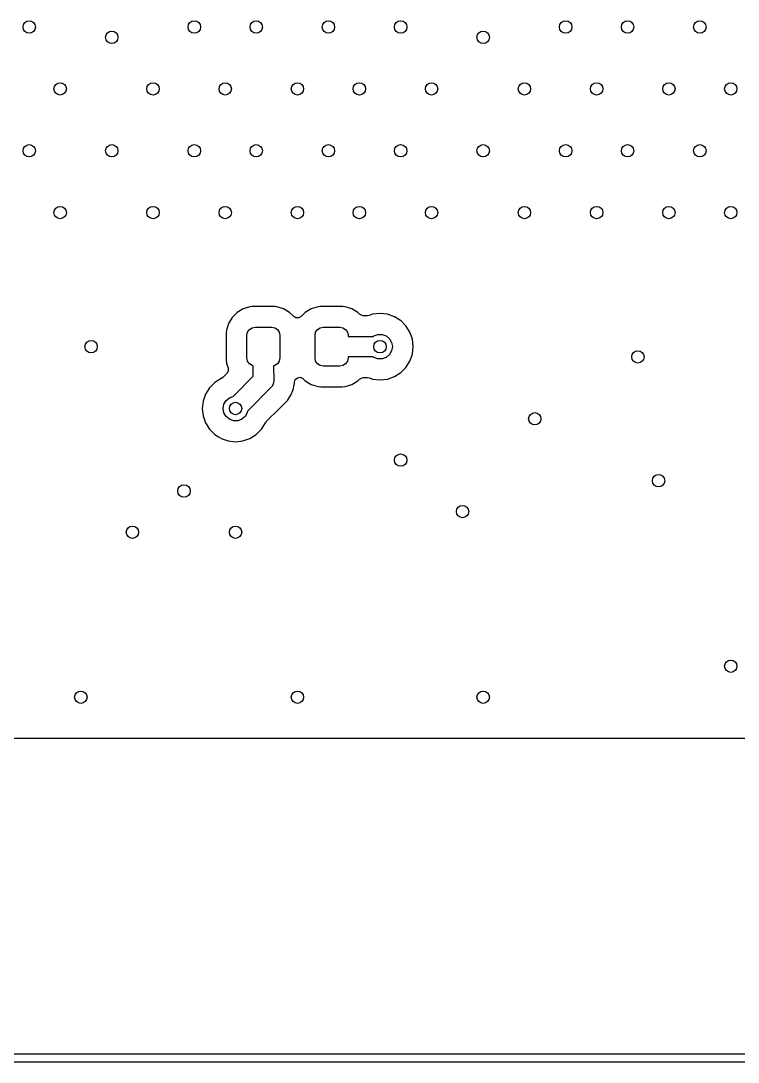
# Model space of a CAD drawing. Extents: x 180 to 322, y -217 to -139.
# Drawn here: x 232.55 to 249.93, y -216.6 to -191.35 of the extents above; entities that cross this region are included whole.
import ezdxf

# ---------------------------------------------------------------- set-up
doc = ezdxf.new("R2010")
doc.units = 0
doc.layers.add('BLACK', color=7, linetype='CONTINUOUS')

msp = doc.modelspace()

# ---------------------------------------------------------------- linework, layer by layer
at = {"layer": 'BLACK', "linetype": 'CONTINUOUS'}
for p, q in [((237.789811, -198.41953), (237.66953, -198.539811)), ((237.935393, -198.331522), (237.789811, -198.41953)), ((238.097807, -198.280913), (237.935393, -198.331522)), ((238.149145, -198.276248), (238.097807, -198.280913)), ((238.168384, -198.2745), (238.149145, -198.276248)), ((238.681616, -198.2745), (238.168384, -198.2745)), ((238.702778, -198.276423), (238.681616, -198.2745)), ((238.752192, -198.280913), (238.702778, -198.276423)), ((238.752194, -198.280913), (238.752192, -198.280913)), ((238.752196, -198.280914), (238.752194, -198.280913)), ((238.914606, -198.331522), (238.752196, -198.280914)), ((239.060188, -198.41953), (238.914606, -198.331522)), ((239.162319, -198.521661), (239.060188, -198.41953)), ((239.43981, -198.419531), (239.337681, -198.521661)), ((239.439811, -198.41953), (239.43981, -198.419531)), ((239.585393, -198.331522), (239.439811, -198.41953)), ((239.747807, -198.280913), (239.585393, -198.331522)), ((239.799145, -198.276248), (239.747807, -198.280913)), ((239.818384, -198.2745), (239.799145, -198.276248)), ((240.331616, -198.2745), (239.818384, -198.2745)), ((240.352778, -198.276423), (240.331616, -198.2745)), ((240.402192, -198.280913), (240.352778, -198.276423)), ((240.402194, -198.280913), (240.402192, -198.280913)), ((240.402196, -198.280914), (240.402194, -198.280913)), ((240.564606, -198.331522), (240.402196, -198.280914)), ((240.710188, -198.41953), (240.564606, -198.331522)), ((240.710188, -198.419531), (240.710188, -198.41953)), ((240.753837, -198.46318), (240.710188, -198.419531)), ((240.77448, -198.479815), (240.753837, -198.46318)), ((241.070745, -198.464631), (240.990983, -198.492542)), ((241.07075, -198.46463), (241.070745, -198.464631)), ((241.249996, -198.444435), (241.07075, -198.46463)), ((241.250004, -198.444435), (241.249996, -198.444435)), ((241.429249, -198.46463), (241.250004, -198.444435)), ((241.429254, -198.464631), (241.429249, -198.46463)), ((241.599523, -198.524211), (241.429254, -198.464631)), ((237.581522, -198.685393), (237.530913, -198.847807)), ((237.66953, -198.539811), (237.581522, -198.685393)), ((239.206666, -198.550162), (239.162319, -198.521661)), ((239.276358, -198.555146), (239.206666, -198.550162)), ((239.337681, -198.521661), (239.276358, -198.555146)), ((240.841519, -198.4995), (240.77448, -198.479815)), ((240.950028, -198.4995), (240.841519, -198.4995)), ((240.990983, -198.492542), (240.950028, -198.4995)), ((241.743931, -198.614949), (241.599523, -198.524211)), ((241.752262, -198.620184), (241.743931, -198.614949)), ((241.879816, -198.747738), (241.752262, -198.620184)), ((237.530913, -198.847807), (237.5245, -198.918386)), ((237.5245, -198.918386), (237.5245, -199.581613)), ((238.025, -198.975), (238.040224, -198.898463)), ((238.040224, -198.898463), (238.083579, -198.833579)), ((238.083579, -198.833579), (238.148463, -198.790224)), ((238.148463, -198.790224), (238.225, -198.775)), ((238.225, -198.775), (238.625, -198.775)), ((238.625, -198.775), (238.701537, -198.790224)), ((238.701537, -198.790224), (238.766421, -198.833579)), ((238.766421, -198.833579), (238.809776, -198.898463)), ((238.809776, -198.898463), (238.825, -198.975)), ((239.675, -198.975), (239.690224, -198.898463)), ((239.690224, -198.898463), (239.733579, -198.833579)), ((239.733579, -198.833579), (239.798463, -198.790224)), ((239.798463, -198.790224), (239.875, -198.775)), ((239.875, -198.775), (240.275, -198.775)), ((240.275, -198.775), (240.351537, -198.790224)), ((240.351537, -198.790224), (240.416421, -198.833579)), ((240.416421, -198.833579), (240.459776, -198.898463)), ((240.459776, -198.898463), (240.475, -198.975)), ((241.1, -198.990192), (241.197906, -198.954558)), ((241.197906, -198.954558), (241.302094, -198.954558)), ((241.302094, -198.954558), (241.4, -198.990192)), ((241.975789, -198.900478), (241.879816, -198.747738)), ((241.982055, -198.918386), (241.975789, -198.900478)), ((242.035368, -199.070745), (241.982055, -198.918386)), ((238.025, -199.525), (238.025, -198.975)), ((238.825, -198.975), (238.825, -199.525)), ((239.675, -199.525), (239.675, -198.975)), ((240.475, -198.975), (240.475, -199.003042)), ((240.475, -199.003042), (241.087551, -199.000637)), ((241.087551, -199.000637), (241.1, -198.990192)), ((241.4, -198.990192), (241.479813, -199.057164)), ((241.479813, -199.057164), (241.531908, -199.147394)), ((241.531908, -199.147394), (241.55, -199.25)), ((242.035369, -199.07075), (242.035368, -199.070745)), ((242.055565, -199.249996), (242.035369, -199.07075)), ((241.479813, -199.442836), (241.4, -199.509808)), ((241.531908, -199.352606), (241.479813, -199.442836)), ((241.55, -199.25), (241.531908, -199.352606)), ((241.975789, -199.599522), (242.035368, -199.429255)), ((242.035368, -199.429255), (242.035369, -199.429249)), ((242.035369, -199.429249), (242.055565, -199.250003)), ((242.055565, -199.250003), (242.055565, -199.249996)), ((237.5245, -199.581613), (237.530913, -199.652192)), ((237.530913, -199.652192), (237.530913, -199.652194)), ((237.530913, -199.652194), (237.530914, -199.652196)), ((237.530914, -199.652196), (237.56932, -199.775447)), ((238.040224, -199.601537), (238.025, -199.525)), ((238.083579, -199.666421), (238.040224, -199.601537)), ((238.148463, -199.709776), (238.083579, -199.666421)), ((238.177559, -199.715563), (238.148463, -199.709776)), ((238.178948, -199.968164), (238.177559, -199.715563)), ((238.701537, -199.709776), (238.673023, -199.715447)), ((238.673023, -199.715447), (238.675, -200.075)), ((238.766421, -199.666421), (238.701537, -199.709776)), ((238.809776, -199.601537), (238.766421, -199.666421)), ((238.825, -199.525), (238.809776, -199.601537)), ((239.690224, -199.601537), (239.675, -199.525)), ((239.733579, -199.666421), (239.690224, -199.601537)), ((239.798463, -199.709776), (239.733579, -199.666421)), ((239.875, -199.725), (239.798463, -199.709776)), ((240.275, -199.725), (239.875, -199.725)), ((240.351537, -199.709776), (240.275, -199.725)), ((240.416421, -199.666421), (240.351537, -199.709776)), ((240.459776, -199.601537), (240.416421, -199.666421)), ((240.475, -199.525), (240.459776, -199.601537)), ((241.083593, -199.49604), (240.475, -199.498429)), ((240.475, -199.498429), (240.475, -199.525)), ((241.1, -199.509808), (241.083593, -199.49604)), ((241.197906, -199.545442), (241.1, -199.509808)), ((241.302094, -199.545442), (241.197906, -199.545442)), ((241.4, -199.509808), (241.302094, -199.545442)), ((241.879816, -199.752262), (241.975789, -199.599522)), ((237.488792, -199.949839), (237.441937, -199.996694)), ((237.538615, -199.900016), (237.488792, -199.949839)), ((237.57047, -199.845306), (237.538615, -199.900016)), ((237.56932, -199.775447), (237.57047, -199.845306)), ((237.696787, -200.454965), (238.178948, -199.968164)), ((241.429255, -200.035368), (241.599522, -199.975789)), ((241.599522, -199.975789), (241.752262, -199.879816)), ((241.752262, -199.879816), (241.879816, -199.752262)), ((237.247737, -200.120184), (237.120184, -200.247737)), ((237.400475, -200.024212), (237.247737, -200.120184)), ((237.40675, -200.021191), (237.400475, -200.024212)), ((237.441937, -199.996694), (237.405873, -200.01937)), ((237.405873, -200.01937), (237.40675, -200.021191)), ((238.632763, -200.213996), (238.038766, -200.813709)), ((238.632867, -200.213893), (238.632763, -200.213996)), ((238.670196, -200.123773), (238.632867, -200.213893)), ((238.675, -200.075), (238.670196, -200.123773)), ((239.146658, -200.293913), (239.171609, -200.168478)), ((239.171609, -200.168478), (239.1755, -200.14892)), ((239.1755, -200.11552), (239.195185, -200.048481)), ((239.1755, -200.14892), (239.1755, -200.11552)), ((239.195185, -200.048481), (239.247989, -200.002726)), ((239.247989, -200.002726), (239.317147, -199.992782)), ((239.317147, -199.992782), (239.380703, -200.021807)), ((239.380703, -200.021807), (239.387181, -200.027839)), ((239.387181, -200.027839), (239.439811, -200.080469)), ((239.439811, -200.080469), (239.439813, -200.08047)), ((239.439813, -200.08047), (239.439815, -200.080472)), ((239.439815, -200.080472), (239.585394, -200.168478)), ((239.585394, -200.168478), (239.747804, -200.219086)), ((239.747804, -200.219086), (239.818384, -200.2255)), ((239.818384, -200.2255), (239.818387, -200.2255)), ((239.818387, -200.2255), (240.331613, -200.2255)), ((240.331613, -200.2255), (240.331616, -200.2255)), ((240.331616, -200.2255), (240.402196, -200.219086)), ((240.402196, -200.219086), (240.564606, -200.168478)), ((240.564606, -200.168478), (240.710185, -200.080472)), ((240.710185, -200.080472), (240.753837, -200.03682)), ((240.753837, -200.03682), (240.81516, -200.003334)), ((240.81516, -200.003334), (240.841519, -200.0005)), ((240.841519, -200.0005), (240.950028, -200.0005)), ((240.950028, -200.0005), (240.990982, -200.007457)), ((240.990982, -200.007457), (241.03199, -200.021807)), ((241.03199, -200.021807), (241.070745, -200.035368)), ((241.070745, -200.035368), (241.07075, -200.035369)), ((241.07075, -200.035369), (241.249996, -200.055565)), ((241.249996, -200.055565), (241.25, -200.055565)), ((241.25, -200.055565), (241.250004, -200.055565)), ((241.250004, -200.055565), (241.429249, -200.035369)), ((241.429249, -200.035369), (241.429252, -200.035368)), ((241.429252, -200.035368), (241.429255, -200.035368)), ((237.024211, -200.400476), (236.964631, -200.570745)), ((237.120184, -200.247737), (237.024211, -200.400476)), ((237.6, -200.490192), (237.696787, -200.454965)), ((239.007951, -200.553416), (239.090084, -200.430495)), ((239.090084, -200.430495), (239.146658, -200.293913)), ((236.96463, -200.57075), (236.944435, -200.749996)), ((236.964631, -200.570745), (236.96463, -200.57075)), ((237.45, -200.75), (237.468092, -200.647394)), ((237.468092, -200.647394), (237.520187, -200.557164)), ((237.520187, -200.557164), (237.6, -200.490192)), ((238.811364, -200.750003), (239.007951, -200.553416)), ((236.944435, -200.749996), (236.944435, -200.750003)), ((236.944435, -200.750003), (236.96463, -200.929249)), ((236.96463, -200.929249), (236.964631, -200.929254)), ((236.964631, -200.929254), (237.024211, -201.099523)), ((237.468092, -200.852606), (237.45, -200.75)), ((237.520187, -200.942836), (237.468092, -200.852606)), ((237.6, -201.009808), (237.520187, -200.942836)), ((237.979813, -200.942836), (237.9, -201.009808)), ((238.031908, -200.852606), (237.979813, -200.942836)), ((238.038766, -200.813709), (238.031908, -200.852606)), ((238.503305, -201.058061), (238.811364, -200.750003)), ((237.024211, -201.099523), (237.120184, -201.252262)), ((237.697906, -201.045442), (237.6, -201.009808)), ((237.802094, -201.045442), (237.697906, -201.045442)), ((237.9, -201.009808), (237.802094, -201.045442)), ((238.379816, -201.252262), (238.475789, -201.099522)), ((238.475789, -201.099522), (238.475792, -201.09951)), ((238.475792, -201.09951), (238.47881, -201.093248)), ((238.47881, -201.093248), (238.48065, -201.094134)), ((238.48065, -201.094134), (238.503305, -201.058061)), ((237.120184, -201.252262), (237.247738, -201.379816)), ((237.247738, -201.379816), (237.33808, -201.436582)), ((237.33808, -201.436582), (237.393903, -201.471658)), ((237.393903, -201.471658), (237.400478, -201.475789)), ((237.400478, -201.475789), (237.471098, -201.5005)), ((237.929255, -201.535368), (238.099522, -201.475789)), ((238.099522, -201.475789), (238.252262, -201.379816)), ((238.252262, -201.379816), (238.379816, -201.252262)), ((237.471098, -201.5005), (237.570745, -201.535368)), ((237.570745, -201.535368), (237.57075, -201.535369)), ((237.57075, -201.535369), (237.749996, -201.555565)), ((237.749996, -201.555565), (237.75, -201.555565)), ((237.75, -201.555565), (237.750004, -201.555565)), ((237.750004, -201.555565), (237.929249, -201.535369)), ((237.929249, -201.535369), (237.929252, -201.535368)), ((237.929252, -201.535368), (237.929255, -201.535368)), ((304.250994, -208.7495), (194.6245, -208.7495)), ((194.403686, -216.401913), (321.094133, -216.400005)), ((321.096312, -216.598084), (194.405866, -216.599992))]:
    msp.add_line(p, q, dxfattribs=at)
at = {"layer": 'BLACK'}
for centre in [(232.75, -191.5), (236.75, -191.5), (238.25, -191.5), (240, -191.5), (241.75, -191.5), (245.75, -191.5), (247.25, -191.5), (249, -191.5), (234.75, -191.75), (243.75, -191.75), (233.5, -193), (235.75, -193), (237.5, -193), (239.25, -193), (240.75, -193), (242.5, -193), (244.75, -193), (246.5, -193), (248.25, -193), (249.75, -193), (232.75, -194.5), (234.75, -194.5), (236.75, -194.5), (238.25, -194.5), (240, -194.5), (241.75, -194.5), (243.75, -194.5), (245.75, -194.5), (247.25, -194.5), (249, -194.5), (233.5, -196), (235.75, -196), (237.5, -196), (239.25, -196), (240.75, -196), (242.5, -196), (244.75, -196), (246.5, -196), (248.25, -196), (249.75, -196), (234.25, -199.25), (241.25, -199.25), (247.5, -199.5), (237.75, -200.75), (245, -201), (241.75, -202), (248, -202.5), (236.5, -202.75), (243.25, -203.25), (235.25, -203.75), (237.75, -203.75), (249.75, -207), (234, -207.75), (239.25, -207.75), (243.75, -207.75)]:
    msp.add_circle(centre, 0.15, dxfattribs=at)

doc.saveas('drawing.dxf')
